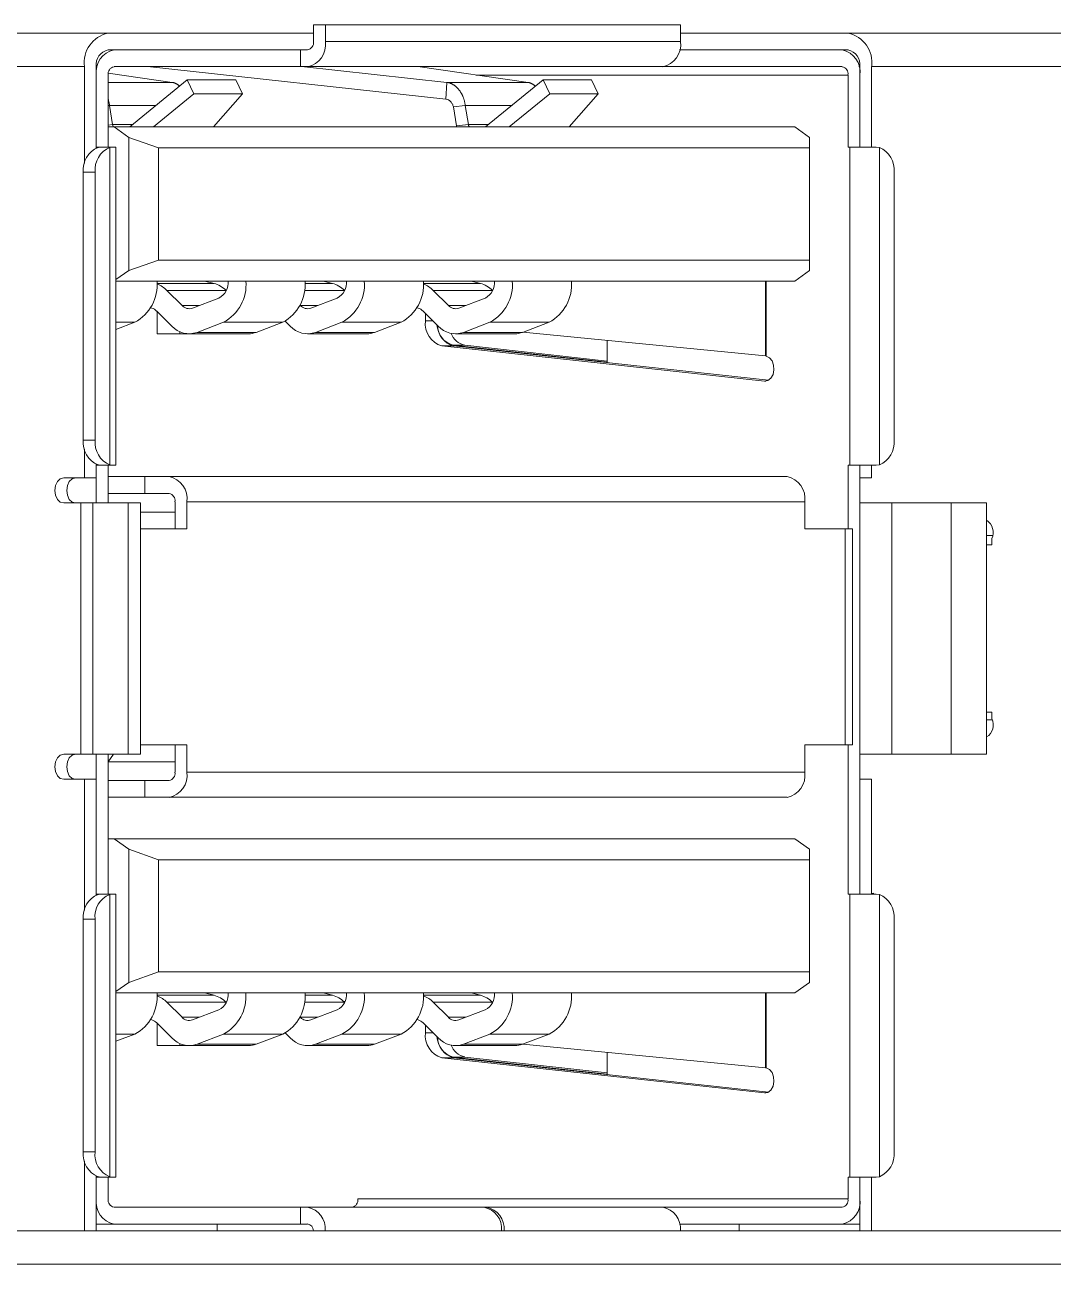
# Model space of a CAD drawing. Header units: millimetres. Extents: x -489 to 1607, y 116 to 1738.
# Drawn here: x -148.4 to -136.11, y 1544.22 to 1559.02 of the extents above; entities that cross this region are included whole.
import ezdxf

# ---------------------------------------------------------------- set-up
doc = ezdxf.new("R2010")
doc.units = ezdxf.units.MM

msp = doc.modelspace()

# ---------------------------------------------------------------- linework, layer by layer
at = {"color": 7, "linetype": 'Continuous', "lineweight": 15}
for p, q in [((-158.629, 1558.924), (-147.4, 1558.924)), ((-144.947, 1558.924), (-147.4, 1558.924)), ((-144.947, 1559.024), (-144.947, 1558.824)), ((-144.947, 1559.024), (-144.805, 1559.024)), ((-144.805, 1559.024), (-140.562, 1559.024)), ((-144.805, 1559.024), (-144.805, 1558.824)), ((-140.562, 1558.824), (-140.562, 1559.024)), ((-138.561, 1558.924), (-140.562, 1558.924)), ((-138.561, 1558.924), (-134.955, 1558.924)), ((-140.562, 1558.824), (-144.805, 1558.824)), ((-147.4, 1558.724), (-145.102, 1558.724)), ((-145.102, 1558.724), (-147.329, 1558.724)), ((-145.102, 1558.524), (-145.102, 1558.724)), ((-145.017, 1558.724), (-145.102, 1558.724)), ((-140.575, 1558.724), (-138.561, 1558.724)), ((-138.632, 1558.724), (-140.575, 1558.724)), ((-147.683, 1558.524), (-158.912, 1558.524)), ((-147.683, 1558.524), (-147.683, 1557.372)), ((-147.542, 1557.553), (-147.542, 1558.524)), ((-147.399, 1558.445), (-146.634, 1558.335)), ((-147.329, 1558.524), (-145.102, 1558.524)), ((-146.93, 1558.524), (-146.938, 1558.524)), ((-143.367, 1558.136), (-146.93, 1558.524)), ((-146.93, 1558.524), (-146.93, 1558.524)), ((-145.102, 1558.524), (-145.017, 1558.524)), ((-143.354, 1558.335), (-145.089, 1558.524)), ((-140.775, 1558.524), (-145.017, 1558.524)), ((-143.699, 1558.524), (-142.384, 1558.335)), ((-140.775, 1558.524), (-138.632, 1558.524)), ((-138.42, 1558.524), (-138.42, 1557.564)), ((-138.279, 1558.524), (-138.279, 1557.564)), ((-147.542, 1558.424), (-147.542, 1557.564)), ((-147.4, 1558.424), (-147.4, 1557.564)), ((-146.454, 1558.366), (-147.141, 1557.804)), ((-146.454, 1558.366), (-146.375, 1558.2)), ((-145.874, 1558.366), (-146.454, 1558.366)), ((-145.795, 1558.2), (-145.874, 1558.366)), ((-143.354, 1558.335), (-143.367, 1558.136)), ((-142.384, 1558.335), (-143.354, 1558.335)), ((-142.205, 1558.366), (-142.891, 1557.804)), ((-142.205, 1558.366), (-142.125, 1558.2)), ((-141.625, 1558.366), (-142.205, 1558.366)), ((-141.546, 1558.2), (-141.625, 1558.366)), ((-138.561, 1557.564), (-138.561, 1558.424)), ((-138.42, 1557.564), (-138.42, 1558.424)), ((-146.375, 1558.2), (-146.859, 1557.804)), ((-145.795, 1558.2), (-146.375, 1558.2)), ((-146.142, 1557.804), (-145.795, 1558.2)), ((-142.125, 1558.2), (-142.609, 1557.804)), ((-141.546, 1558.2), (-142.125, 1558.2)), ((-141.892, 1557.804), (-141.546, 1558.2)), ((-147.383, 1558.062), (-147.4, 1558.06)), ((-147.347, 1557.834), (-147.383, 1558.062)), ((-143.134, 1558.062), (-143.275, 1558.044)), ((-143.238, 1557.816), (-143.275, 1558.044)), ((-143.097, 1557.834), (-143.134, 1558.062)), ((-147.347, 1557.834), (-147.4, 1557.827)), ((-147.4, 1557.804), (-147.329, 1557.804)), ((-147.329, 1557.804), (-147.153, 1557.679)), ((-139.198, 1557.804), (-147.329, 1557.804)), ((-143.097, 1557.834), (-143.238, 1557.816)), ((-143.238, 1557.816), (-143.236, 1557.804)), ((-139.021, 1557.679), (-139.198, 1557.804)), ((-147.542, 1557.564), (-147.52, 1557.564)), ((-147.52, 1557.564), (-147.347, 1557.564)), ((-147.379, 1557.56), (-147.347, 1557.564)), ((-147.379, 1557.56), (-147.379, 1553.768)), ((-147.306, 1557.564), (-147.347, 1557.564)), ((-147.306, 1553.764), (-147.306, 1557.564)), ((-146.799, 1557.554), (-147.153, 1557.679)), ((-147.153, 1557.679), (-147.153, 1556.089)), ((-146.799, 1557.554), (-139.021, 1557.554)), ((-146.799, 1557.554), (-146.799, 1556.214)), ((-139.021, 1557.554), (-139.021, 1557.679)), ((-139.021, 1557.554), (-139.021, 1556.214)), ((-138.561, 1557.564), (-138.54, 1557.564)), ((-138.54, 1553.764), (-138.54, 1557.564)), ((-138.226, 1557.564), (-138.54, 1557.564)), ((-138.226, 1557.564), (-138.187, 1557.56)), ((-138.187, 1553.768), (-138.187, 1557.56)), ((-147.556, 1557.264), (-147.697, 1557.264)), ((-147.697, 1557.264), (-147.697, 1554.064)), ((-147.556, 1557.264), (-147.556, 1554.064)), ((-138.01, 1554.064), (-138.01, 1557.264)), ((-147.153, 1556.089), (-147.306, 1555.981)), ((-146.799, 1556.214), (-147.153, 1556.089)), ((-139.021, 1556.214), (-146.799, 1556.214)), ((-139.198, 1555.964), (-139.021, 1556.089)), ((-139.021, 1556.214), (-139.021, 1556.089)), ((-147.306, 1555.964), (-139.198, 1555.964)), ((-146.135, 1555.936), (-146.247, 1555.964)), ((-144.721, 1555.936), (-144.832, 1555.964)), ((-142.953, 1555.936), (-143.065, 1555.964)), ((-146.698, 1555.852), (-146.517, 1555.672)), ((-146.698, 1555.852), (-145.991, 1555.852)), ((-145.99, 1555.85), (-145.991, 1555.852)), ((-144.572, 1555.859), (-144.589, 1555.863)), ((-144.576, 1555.85), (-144.577, 1555.852)), ((-143.516, 1555.852), (-143.335, 1555.672)), ((-143.516, 1555.852), (-142.809, 1555.852)), ((-142.808, 1555.85), (-142.809, 1555.852)), ((-146.879, 1555.641), (-146.894, 1555.645)), ((-146.393, 1555.641), (-146.076, 1555.761)), ((-145.109, 1555.678), (-145.102, 1555.672)), ((-144.979, 1555.641), (-144.662, 1555.761)), ((-143.697, 1555.641), (-143.712, 1555.645)), ((-143.211, 1555.641), (-142.894, 1555.761)), ((-146.638, 1555.426), (-146.82, 1555.606)), ((-146.813, 1555.599), (-146.813, 1555.334)), ((-145.224, 1555.426), (-145.284, 1555.485)), ((-143.456, 1555.426), (-143.638, 1555.606)), ((-143.61, 1555.488), (-143.61, 1555.578)), ((-147.082, 1555.471), (-147.306, 1555.387)), ((-146.813, 1555.334), (-145.908, 1555.334)), ((-146.545, 1555.334), (-146.545, 1555.36)), ((-146.431, 1555.334), (-145.724, 1555.334)), ((-146.021, 1555.471), (-146.338, 1555.351)), ((-145.631, 1555.351), (-146.338, 1555.351)), ((-146.021, 1555.471), (-145.314, 1555.471)), ((-145.631, 1555.351), (-145.314, 1555.471)), ((-145.017, 1555.334), (-144.31, 1555.334)), ((-144.607, 1555.471), (-144.924, 1555.351)), ((-144.217, 1555.351), (-144.924, 1555.351)), ((-144.607, 1555.471), (-143.9, 1555.471)), ((-144.217, 1555.351), (-143.9, 1555.471)), ((-143.249, 1555.334), (-142.542, 1555.334)), ((-142.839, 1555.471), (-143.156, 1555.351)), ((-142.449, 1555.351), (-143.156, 1555.351)), ((-142.839, 1555.471), (-142.132, 1555.471)), ((-142.449, 1555.351), (-142.132, 1555.471)), ((-142.446, 1555.353), (-139.548, 1555.069)), ((-139.559, 1554.769), (-143.414, 1555.189)), ((-143.273, 1555.189), (-143.414, 1555.189)), ((-141.439, 1554.994), (-143.28, 1555.198)), ((-143.28, 1555.198), (-143.139, 1555.198)), ((-139.512, 1554.779), (-143.273, 1555.189)), ((-143.139, 1555.198), (-141.439, 1555.009)), ((-141.439, 1555.254), (-141.439, 1554.994)), ((-139.541, 1555.068), (-139.548, 1555.069)), ((-147.697, 1554.064), (-147.556, 1554.064)), ((-147.683, 1553.956), (-147.683, 1553.614)), ((-147.542, 1553.614), (-147.542, 1553.775)), ((-147.542, 1553.764), (-147.542, 1553.314)), ((-147.52, 1553.764), (-147.542, 1553.764)), ((-147.347, 1553.764), (-147.52, 1553.764)), ((-147.4, 1553.764), (-147.4, 1553.314)), ((-147.379, 1553.768), (-147.347, 1553.764)), ((-147.306, 1553.764), (-147.347, 1553.764)), ((-138.561, 1553.004), (-138.561, 1553.764)), ((-138.561, 1553.764), (-138.54, 1553.764)), ((-138.226, 1553.764), (-138.54, 1553.764)), ((-138.42, 1553.764), (-138.42, 1553.614)), ((-138.42, 1548.644), (-138.42, 1553.764)), ((-138.279, 1553.764), (-138.279, 1553.614)), ((-138.226, 1553.764), (-138.187, 1553.768)), ((-147.683, 1553.614), (-147.931, 1553.614)), ((-147.683, 1553.614), (-147.542, 1553.614)), ((-146.962, 1553.629), (-147.4, 1553.629)), ((-146.962, 1553.629), (-146.962, 1553.429)), ((-146.672, 1553.629), (-146.962, 1553.629)), ((-139.29, 1553.629), (-146.672, 1553.629)), ((-138.279, 1553.614), (-138.42, 1553.614)), ((-146.962, 1553.429), (-147.4, 1553.429)), ((-146.672, 1553.429), (-146.962, 1553.429)), ((-147.725, 1553.314), (-147.931, 1553.314)), ((-147.584, 1553.314), (-147.725, 1553.314)), ((-147.725, 1553.314), (-147.725, 1550.313)), ((-147.584, 1553.314), (-147.584, 1550.313)), ((-147.16, 1553.314), (-147.584, 1553.314)), ((-147.16, 1553.314), (-147.16, 1550.313)), ((-147.16, 1553.314), (-147.013, 1553.314)), ((-147.013, 1550.313), (-147.013, 1553.314)), ((-146.601, 1553.004), (-146.601, 1553.329)), ((-146.46, 1553.004), (-146.46, 1553.329)), ((-146.46, 1553.329), (-139.078, 1553.329)), ((-139.078, 1553.329), (-139.078, 1553.004)), ((-138.42, 1553.314), (-138.038, 1553.314)), ((-138.038, 1553.314), (-138.038, 1550.313)), ((-137.331, 1553.314), (-138.038, 1553.314)), ((-137.331, 1550.313), (-137.331, 1553.314)), ((-136.907, 1553.314), (-137.331, 1553.314)), ((-136.907, 1553.314), (-136.907, 1550.313)), ((-146.601, 1553.204), (-147.013, 1553.204)), ((-146.46, 1553.004), (-147.013, 1553.004)), ((-139.078, 1553.004), (-138.597, 1553.004)), ((-138.597, 1553.004), (-138.597, 1550.424)), ((-138.597, 1553.004), (-138.509, 1553.004)), ((-138.509, 1550.424), (-138.509, 1553.004)), ((-136.833, 1552.924), (-136.907, 1552.924)), ((-136.843, 1552.888), (-136.843, 1552.814)), ((-136.907, 1552.814), (-136.843, 1552.814)), ((-136.843, 1550.814), (-136.907, 1550.814)), ((-136.843, 1550.814), (-136.843, 1550.739)), ((-136.907, 1550.724), (-136.838, 1550.724)), ((-147.931, 1550.313), (-147.725, 1550.313)), ((-147.725, 1550.313), (-147.584, 1550.313)), ((-147.16, 1550.313), (-147.584, 1550.313)), ((-147.542, 1550.313), (-147.542, 1548.644)), ((-147.337, 1550.313), (-147.4, 1550.224)), ((-147.4, 1550.313), (-147.4, 1548.644)), ((-147.16, 1550.313), (-147.013, 1550.313)), ((-147.013, 1550.424), (-146.46, 1550.424)), ((-146.601, 1550.099), (-146.601, 1550.424)), ((-146.46, 1550.099), (-146.46, 1550.424)), ((-138.597, 1550.424), (-139.078, 1550.424)), ((-139.078, 1550.424), (-139.078, 1550.099)), ((-138.509, 1550.424), (-138.597, 1550.424)), ((-138.561, 1548.644), (-138.561, 1550.424)), ((-138.038, 1550.313), (-138.42, 1550.313)), ((-138.038, 1550.313), (-137.331, 1550.313)), ((-137.331, 1550.313), (-136.907, 1550.313)), ((-147.4, 1550.224), (-146.601, 1550.224)), ((-147.683, 1550.014), (-147.931, 1550.014)), ((-147.683, 1548.452), (-147.683, 1550.014)), ((-147.683, 1550.014), (-147.542, 1550.014)), ((-147.542, 1548.633), (-147.542, 1550.014)), ((-139.078, 1550.099), (-146.46, 1550.099)), ((-138.42, 1550.014), (-138.42, 1548.644)), ((-138.279, 1550.014), (-138.42, 1550.014)), ((-138.279, 1550.014), (-138.279, 1548.644)), ((-147.4, 1549.999), (-146.962, 1549.999)), ((-146.962, 1549.999), (-146.962, 1549.799)), ((-146.962, 1549.999), (-146.672, 1549.999)), ((-147.4, 1549.799), (-146.962, 1549.799)), ((-146.962, 1549.799), (-146.672, 1549.799)), ((-146.672, 1549.799), (-139.29, 1549.799)), ((-147.4, 1549.304), (-147.329, 1549.304)), ((-147.329, 1549.304), (-147.153, 1549.179)), ((-139.198, 1549.304), (-147.329, 1549.304)), ((-139.021, 1549.179), (-139.198, 1549.304)), ((-146.799, 1549.054), (-147.153, 1549.179)), ((-147.153, 1549.179), (-147.153, 1547.589)), ((-139.021, 1549.054), (-139.021, 1549.179)), ((-146.799, 1549.054), (-139.021, 1549.054)), ((-146.799, 1549.054), (-146.799, 1547.714)), ((-139.021, 1549.054), (-139.021, 1547.714)), ((-147.542, 1548.644), (-147.52, 1548.644)), ((-147.52, 1548.644), (-147.347, 1548.644)), ((-147.347, 1548.644), (-147.379, 1548.64)), ((-147.379, 1548.64), (-147.379, 1545.268)), ((-147.347, 1548.644), (-147.306, 1548.644)), ((-147.306, 1545.264), (-147.306, 1548.644)), ((-138.54, 1548.644), (-138.561, 1548.644)), ((-138.54, 1545.264), (-138.54, 1548.644)), ((-138.54, 1548.644), (-138.226, 1548.644)), ((-138.279, 1548.651), (-138.257, 1548.654)), ((-138.257, 1548.654), (-138.257, 1548.644)), ((-138.187, 1548.64), (-138.226, 1548.644)), ((-138.187, 1545.268), (-138.187, 1548.64)), ((-147.697, 1548.344), (-147.556, 1548.344)), ((-147.697, 1548.344), (-147.697, 1545.564)), ((-147.556, 1548.344), (-147.556, 1545.564)), ((-138.01, 1545.564), (-138.01, 1548.344)), ((-146.799, 1547.714), (-147.153, 1547.589)), ((-139.021, 1547.714), (-146.799, 1547.714)), ((-139.021, 1547.714), (-139.021, 1547.589)), ((-147.153, 1547.589), (-147.306, 1547.481)), ((-139.198, 1547.464), (-139.021, 1547.589)), ((-147.306, 1547.464), (-139.198, 1547.464)), ((-146.698, 1547.352), (-146.517, 1547.172)), ((-146.698, 1547.352), (-145.991, 1547.352)), ((-146.135, 1547.436), (-146.247, 1547.464)), ((-145.99, 1547.35), (-145.991, 1547.352)), ((-144.721, 1547.436), (-144.832, 1547.464)), ((-144.572, 1547.359), (-144.589, 1547.363)), ((-144.576, 1547.35), (-144.577, 1547.352)), ((-143.516, 1547.352), (-143.335, 1547.172)), ((-143.516, 1547.352), (-142.809, 1547.352)), ((-142.953, 1547.436), (-143.065, 1547.464)), ((-142.808, 1547.35), (-142.809, 1547.352)), ((-146.393, 1547.141), (-146.076, 1547.261)), ((-144.979, 1547.141), (-144.662, 1547.261)), ((-143.211, 1547.141), (-142.894, 1547.261)), ((-146.879, 1547.141), (-146.894, 1547.145)), ((-146.638, 1546.926), (-146.82, 1547.106)), ((-146.813, 1547.099), (-146.813, 1546.834)), ((-145.109, 1547.178), (-145.102, 1547.172)), ((-143.697, 1547.141), (-143.712, 1547.145)), ((-143.456, 1546.926), (-143.638, 1547.106)), ((-143.61, 1546.988), (-143.61, 1547.078)), ((-147.306, 1546.887), (-147.082, 1546.971)), ((-146.021, 1546.971), (-146.338, 1546.851)), ((-146.021, 1546.971), (-145.314, 1546.971)), ((-145.631, 1546.851), (-145.314, 1546.971)), ((-145.224, 1546.926), (-145.284, 1546.985)), ((-144.607, 1546.971), (-144.924, 1546.851)), ((-144.607, 1546.971), (-143.9, 1546.971)), ((-144.217, 1546.851), (-143.9, 1546.971)), ((-142.839, 1546.971), (-143.156, 1546.851)), ((-142.839, 1546.971), (-142.132, 1546.971)), ((-142.449, 1546.851), (-142.132, 1546.971)), ((-146.813, 1546.834), (-145.908, 1546.834)), ((-146.545, 1546.834), (-146.545, 1546.86)), ((-146.431, 1546.834), (-145.724, 1546.834)), ((-145.631, 1546.851), (-146.338, 1546.851)), ((-145.017, 1546.834), (-144.31, 1546.834)), ((-144.217, 1546.851), (-144.924, 1546.851)), ((-143.249, 1546.834), (-142.542, 1546.834)), ((-142.449, 1546.851), (-143.156, 1546.851)), ((-142.446, 1546.852), (-139.548, 1546.569)), ((-141.439, 1546.754), (-141.439, 1546.494)), ((-139.559, 1546.269), (-143.414, 1546.689)), ((-143.273, 1546.689), (-143.414, 1546.689)), ((-141.439, 1546.494), (-143.28, 1546.698)), ((-143.28, 1546.698), (-143.139, 1546.698)), ((-139.512, 1546.279), (-143.273, 1546.689)), ((-143.139, 1546.698), (-141.439, 1546.509)), ((-139.541, 1546.568), (-139.548, 1546.569)), ((-147.697, 1545.564), (-147.556, 1545.564)), ((-147.683, 1544.624), (-147.683, 1545.456)), ((-147.542, 1544.624), (-147.542, 1545.275)), ((-147.542, 1545.264), (-147.542, 1545.004)), ((-147.52, 1545.264), (-147.542, 1545.264)), ((-147.347, 1545.264), (-147.52, 1545.264)), ((-147.4, 1545.004), (-147.4, 1545.264)), ((-147.379, 1545.268), (-147.347, 1545.264)), ((-147.306, 1545.264), (-147.347, 1545.264)), ((-138.561, 1545.264), (-138.561, 1545.004)), ((-138.561, 1545.264), (-138.54, 1545.264)), ((-138.226, 1545.264), (-138.54, 1545.264)), ((-138.42, 1545.264), (-138.42, 1544.624)), ((-138.42, 1545.004), (-138.42, 1545.264)), ((-138.279, 1545.264), (-138.279, 1544.624)), ((-138.226, 1545.264), (-138.187, 1545.268)), ((-144.416, 1545.004), (-138.561, 1545.004)), ((-147.329, 1544.904), (-145.102, 1544.904)), ((-145.102, 1544.904), (-145.102, 1544.704)), ((-145.102, 1544.904), (-145.017, 1544.904)), ((-145.017, 1544.904), (-142.91, 1544.904)), ((-142.91, 1544.904), (-142.882, 1544.904)), ((-142.882, 1544.904), (-140.775, 1544.904)), ((-140.775, 1544.904), (-138.632, 1544.904)), ((-147.542, 1544.704), (-147.542, 1544.624)), ((-147.542, 1544.704), (-146.099, 1544.704)), ((-147.329, 1544.704), (-145.102, 1544.704)), ((-146.099, 1544.624), (-146.099, 1544.704)), ((-145.102, 1544.704), (-145.017, 1544.704)), ((-140.575, 1544.704), (-138.632, 1544.704)), ((-139.862, 1544.704), (-139.862, 1544.624)), ((-139.862, 1544.704), (-138.42, 1544.704)), ((-138.42, 1544.624), (-138.42, 1544.704)), ((-219.506, 1544.624), (-55.883, 1544.624))]:
    msp.add_line(p, q, dxfattribs=at)
at = {"color": 8, "linetype": 'Continuous', "lineweight": 15}
for p, q in [((-138.432, 1558.524), (-138.42, 1558.524)), ((-135.238, 1558.524), (-138.279, 1558.524)), ((-146.634, 1558.335), (-147.4, 1558.335)), ((-138.561, 1558.424), (-143.002, 1558.424)), ((-147.383, 1558.062), (-146.825, 1558.062)), ((-143.134, 1558.062), (-142.576, 1558.062)), ((-147.104, 1557.834), (-147.347, 1557.834)), ((-142.855, 1557.834), (-143.097, 1557.834)), ((-147.52, 1557.564), (-147.52, 1557.56)), ((-146.135, 1555.936), (-146.815, 1555.936)), ((-144.721, 1555.936), (-145.048, 1555.936)), ((-142.953, 1555.936), (-143.633, 1555.936)), ((-139.548, 1555.069), (-139.548, 1555.964)), ((-139.539, 1555.964), (-139.539, 1555.067)), ((-145.056, 1555.852), (-144.577, 1555.852)), ((-146.517, 1555.672), (-146.312, 1555.672)), ((-145.102, 1555.672), (-144.897, 1555.672)), ((-143.13, 1555.672), (-143.335, 1555.672)), ((-143.519, 1555.488), (-143.61, 1555.488)), ((-147.306, 1555.471), (-147.082, 1555.471)), ((-139.543, 1554.769), (-139.559, 1554.769)), ((-147.52, 1553.768), (-147.52, 1553.764)), ((-147.52, 1548.644), (-147.52, 1548.64)), ((-146.135, 1547.436), (-146.815, 1547.436)), ((-145.056, 1547.352), (-144.577, 1547.352)), ((-144.721, 1547.436), (-145.048, 1547.436)), ((-142.953, 1547.436), (-143.633, 1547.436)), ((-139.548, 1546.569), (-139.548, 1547.464)), ((-139.539, 1547.464), (-139.539, 1546.567)), ((-146.312, 1547.172), (-146.517, 1547.172)), ((-144.897, 1547.172), (-145.102, 1547.172)), ((-143.13, 1547.172), (-143.335, 1547.172)), ((-147.306, 1546.971), (-147.082, 1546.971)), ((-143.519, 1546.988), (-143.61, 1546.988)), ((-139.543, 1546.269), (-139.559, 1546.269)), ((-147.52, 1545.268), (-147.52, 1545.264)), ((-55.883, 1544.224), (-219.506, 1544.224))]:
    msp.add_line(p, q, dxfattribs=at)
at = {"color": 7, "linetype": 'Continuous', "lineweight": 15, "flags": 128}
for points in [[(-139.539, 1555.067), (-139.5, 1555.049), (-139.469, 1555.012), (-139.45, 1554.961), (-139.446, 1554.904), (-139.457, 1554.848), (-139.483, 1554.803), (-139.519, 1554.775), (-139.559, 1554.769)], [(-147.931, 1553.314), (-147.971, 1553.325), (-148.006, 1553.357), (-148.029, 1553.406), (-148.037, 1553.464), (-148.029, 1553.521), (-148.006, 1553.57), (-147.971, 1553.602), (-147.931, 1553.614)], [(-147.789, 1553.314), (-147.83, 1553.325), (-147.864, 1553.357), (-147.887, 1553.406), (-147.895, 1553.464), (-147.887, 1553.521), (-147.864, 1553.57), (-147.83, 1553.602), (-147.789, 1553.614)], [(-147.931, 1550.014), (-147.971, 1550.025), (-148.006, 1550.057), (-148.029, 1550.106), (-148.037, 1550.164), (-148.029, 1550.221), (-148.006, 1550.27), (-147.971, 1550.302), (-147.931, 1550.313)], [(-147.789, 1550.014), (-147.83, 1550.025), (-147.864, 1550.057), (-147.887, 1550.106), (-147.895, 1550.164), (-147.887, 1550.221), (-147.864, 1550.27), (-147.83, 1550.302), (-147.789, 1550.313)], [(-139.539, 1546.567), (-139.5, 1546.549), (-139.469, 1546.512), (-139.45, 1546.461), (-139.446, 1546.404), (-139.457, 1546.348), (-139.483, 1546.303), (-139.519, 1546.275), (-139.559, 1546.269)]]:
    msp.add_lwpolyline(points, dxfattribs=at)
at = {"color": 7, "linetype": 'Continuous', "lineweight": 15}
for centre, radius, start, end in [((-147.329, 1558.574), 0.357, 101.4244, 188.0513), ((-138.632, 1558.574), 0.357, 351.9531, 78.5769), ((-145.035, 1558.811), 0.0893, 281.4368, 8.0583), ((-145.07, 1558.786), 0.268, 281.4203, 8.049), ((-140.828, 1558.786), 0.268, 281.4203, 8.049), ((-147.276, 1558.461), 0.268, 101.4203, 188.049), ((-147.365, 1558.549), 0.178, 101.4031, 188.0646), ((-138.685, 1558.461), 0.268, 351.951, 78.5797), ((-138.597, 1558.549), 0.179, 351.9495, 78.5942), ((-147.312, 1558.436), 0.0893, 101.4546, 188.0177), ((-138.65, 1558.436), 0.0893, 351.9541, 78.5508), ((-147.41, 1557.293), 0.288, 112.4525, 185.8103), ((-147.269, 1557.293), 0.288, 112.4525, 185.8103), ((-138.297, 1557.293), 0.288, 354.1762, 67.5609), ((-147.325, 1555.922), 0.512, 298.3097, 4.7281), ((-146.931, 1555.621), 0.328, 44.6495, 69.1938), ((-146.217, 1555.632), 0.315, 44.2418, 75.0115), ((-146.176, 1555.947), 0.211, 298.2991, 4.7315), ((-146.264, 1555.922), 0.512, 298.3022, 4.7302), ((-145.557, 1555.922), 0.512, 298.3107, 4.7217), ((-144.803, 1555.632), 0.315, 44.2418, 75.0115), ((-144.762, 1555.947), 0.211, 298.2913, 4.7393), ((-144.85, 1555.922), 0.512, 298.3097, 4.7281), ((-144.143, 1555.922), 0.512, 298.3054, 4.727), ((-143.749, 1555.621), 0.328, 44.6423, 69.3294), ((-143.035, 1555.632), 0.315, 44.2557, 75.008), ((-142.994, 1555.947), 0.211, 298.3194, 4.7113), ((-143.082, 1555.922), 0.512, 298.3107, 4.7217), ((-142.375, 1555.922), 0.512, 298.3097, 4.7281), ((-146.913, 1555.516), 0.129, 44.2121, 75.043), ((-146.432, 1555.749), 0.115, 222.2925, 289.7065), ((-145.018, 1555.749), 0.115, 222.2961, 289.703), ((-143.731, 1555.516), 0.129, 44.2057, 75.0243), ((-143.25, 1555.749), 0.115, 222.3014, 289.7042), ((-143.335, 1555.454), 0.277, 173.0121, 253.4169), ((-146.432, 1555.614), 0.279, 222.3383, 289.6562), ((-145.725, 1555.595), 0.261, 270.0504, 291.0033), ((-145.018, 1555.614), 0.279, 222.3398, 289.6547), ((-144.31, 1555.595), 0.261, 270.0504, 291.0033), ((-143.208, 1555.452), 0.264, 182.2927, 254.1988), ((-143.201, 1555.443), 0.265, 181.7454, 254.2391), ((-143.25, 1555.614), 0.279, 222.3361, 289.6557), ((-143.093, 1555.417), 0.224, 200.3206, 258.1274), ((-142.543, 1555.595), 0.261, 270.0504, 291.0033), ((-147.41, 1554.035), 0.288, 174.1897, 247.5475), ((-147.269, 1554.035), 0.288, 174.1897, 247.5475), ((-138.297, 1554.035), 0.288, 292.4391, 5.8238), ((-146.725, 1553.366), 0.268, 351.951, 78.5797), ((-139.343, 1553.366), 0.268, 351.951, 78.5797), ((-146.69, 1553.341), 0.0893, 351.9328, 78.5721), ((-137.001, 1552.962), 0.174, 335.0119, 57.2564), ((-136.992, 1550.663), 0.167, 300.8032, 26.9202), ((-146.69, 1550.086), 0.0893, 281.4279, 8.0672), ((-146.725, 1550.061), 0.268, 281.4203, 8.049), ((-139.343, 1550.061), 0.268, 281.4203, 8.049), ((-147.41, 1548.373), 0.289, 112.4654, 185.8076), ((-147.269, 1548.373), 0.289, 112.4654, 185.8076), ((-138.297, 1548.373), 0.288, 354.1789, 67.5481), ((-147.325, 1547.422), 0.512, 298.2997, 4.7381), ((-146.931, 1547.121), 0.328, 44.6546, 69.3304), ((-146.217, 1547.132), 0.315, 44.2447, 75.0438), ((-146.176, 1547.447), 0.21, 298.2749, 4.7558), ((-146.264, 1547.422), 0.511, 298.2922, 4.7402), ((-145.557, 1547.422), 0.512, 298.3007, 4.7317), ((-144.802, 1547.132), 0.315, 44.2447, 75.0438), ((-144.762, 1547.446), 0.21, 298.2671, 4.7636), ((-144.85, 1547.422), 0.512, 298.2997, 4.7381), ((-144.143, 1547.422), 0.512, 298.2954, 4.737), ((-143.749, 1547.122), 0.328, 44.6372, 69.1928), ((-143.035, 1547.132), 0.315, 44.2586, 75.0403), ((-142.994, 1547.447), 0.211, 298.2951, 4.7355), ((-143.082, 1547.422), 0.512, 298.3007, 4.7317), ((-142.375, 1547.422), 0.512, 298.2997, 4.7381), ((-146.913, 1547.015), 0.13, 44.2903, 74.9647), ((-146.432, 1547.249), 0.115, 222.3289, 289.6182), ((-145.017, 1547.249), 0.115, 222.3325, 289.6146), ((-143.731, 1547.015), 0.13, 44.2837, 74.9462), ((-143.25, 1547.249), 0.115, 222.3377, 289.6158), ((-146.432, 1547.114), 0.279, 222.3078, 289.6866), ((-145.018, 1547.114), 0.279, 222.3093, 289.6851), ((-143.335, 1546.954), 0.277, 173.0095, 253.409), ((-143.208, 1546.952), 0.264, 182.2766, 254.2012), ((-143.201, 1546.943), 0.265, 181.7534, 254.2312), ((-143.25, 1547.114), 0.279, 222.3057, 289.6861), ((-145.725, 1547.095), 0.261, 270.0962, 291.0282), ((-144.311, 1547.095), 0.261, 270.0962, 291.0282), ((-143.092, 1546.919), 0.225, 200.591, 257.9115), ((-142.543, 1547.095), 0.261, 270.0962, 291.0282), ((-147.41, 1545.535), 0.289, 174.1924, 247.5346), ((-147.269, 1545.535), 0.289, 174.1924, 247.5346), ((-138.297, 1545.535), 0.288, 292.4519, 5.8211), ((-147.276, 1544.966), 0.268, 171.951, 258.5797), ((-147.312, 1544.992), 0.0893, 171.9823, 258.5454), ((-144.505, 1544.991), 0.0893, 281.4492, 8.0459), ((-138.65, 1544.991), 0.0893, 281.4492, 8.0459), ((-138.685, 1544.966), 0.268, 281.4203, 8.049), ((-145.068, 1544.646), 0.263, 355.2552, 78.9127), ((-142.961, 1544.646), 0.263, 355.2552, 78.9127), ((-142.932, 1544.646), 0.263, 355.2552, 78.9127), ((-140.825, 1544.646), 0.263, 355.2552, 78.9127), ((-145.032, 1544.621), 0.0846, 2.1458, 79.6131)]:
    msp.add_arc(centre, radius, start, end, dxfattribs=at)
for points, knots in [([(-146.547, 1558.289), (-146.549, 1558.291), (-146.554, 1558.296), (-146.561, 1558.302), (-146.568, 1558.308), (-146.576, 1558.313), (-146.583, 1558.318), (-146.591, 1558.322), (-146.599, 1558.326), (-146.607, 1558.329), (-146.616, 1558.332), (-146.625, 1558.334), (-146.631, 1558.335), (-146.634, 1558.335)], [0, 0, 0, 0, 0.078041, 0.168398, 0.258799, 0.349157, 0.439735, 0.530184, 0.620636, 0.710953, 0.801389, 0.900588, 1, 1, 1, 1]), ([(-143.354, 1558.335), (-143.348, 1558.334), (-143.338, 1558.333), (-143.324, 1558.329), (-143.315, 1558.326), (-143.305, 1558.323), (-143.295, 1558.319), (-143.286, 1558.314), (-143.277, 1558.309), (-143.267, 1558.303), (-143.258, 1558.297), (-143.25, 1558.29), (-143.241, 1558.283), (-143.233, 1558.275), (-143.225, 1558.267), (-143.217, 1558.258), (-143.21, 1558.249), (-143.202, 1558.24), (-143.195, 1558.23), (-143.189, 1558.22), (-143.182, 1558.209), (-143.176, 1558.199), (-143.171, 1558.188), (-143.165, 1558.176), (-143.16, 1558.165), (-143.156, 1558.153), (-143.151, 1558.14), (-143.148, 1558.128), (-143.144, 1558.116), (-143.141, 1558.103), (-143.138, 1558.09), (-143.136, 1558.076), (-143.134, 1558.067), (-143.134, 1558.062)], [0, 0, 0, 0, 0.062168, 0.093248, 0.124278, 0.155358, 0.186396, 0.217459, 0.248536, 0.279564, 0.310635, 0.341682, 0.372733, 0.403828, 0.434843, 0.465941, 0.49704, 0.528043, 0.559101, 0.590189, 0.621253, 0.652291, 0.68329, 0.714449, 0.745429, 0.776529, 0.807525, 0.838627, 0.869736, 0.900773, 0.931792, 0.965864, 1, 1, 1, 1]), ([(-142.298, 1558.289), (-142.3, 1558.291), (-142.304, 1558.296), (-142.311, 1558.302), (-142.318, 1558.308), (-142.326, 1558.313), (-142.334, 1558.318), (-142.342, 1558.322), (-142.35, 1558.326), (-142.358, 1558.329), (-142.366, 1558.332), (-142.375, 1558.334), (-142.381, 1558.335), (-142.384, 1558.335)], [0, 0, 0, 0, 0.078038, 0.168393, 0.258907, 0.349263, 0.439716, 0.5302, 0.620649, 0.711052, 0.801395, 0.900552, 1, 1, 1, 1]), ([(-147.4, 1558.137), (-147.399, 1558.134), (-147.397, 1558.127), (-147.394, 1558.116), (-147.391, 1558.103), (-147.388, 1558.09), (-147.385, 1558.076), (-147.384, 1558.067), (-147.383, 1558.062)], [0, 0, 0, 0, 0.123296, 0.292288, 0.460991, 0.629518, 0.81455, 1, 1, 1, 1]), ([(-143.275, 1558.044), (-143.278, 1558.056), (-143.286, 1558.079), (-143.308, 1558.108), (-143.335, 1558.129), (-143.356, 1558.134), (-143.367, 1558.136)], [0, 0, 0, 0, 0.250541, 0.501311, 0.751763, 1, 1, 1, 1]), ([(-147.336, 1557.804), (-147.337, 1557.805), (-147.342, 1557.814), (-147.345, 1557.825), (-147.347, 1557.834)], [0, 0, 0, 0, 0.148522, 1, 1, 1, 1]), ([(-143.086, 1557.804), (-143.087, 1557.805), (-143.092, 1557.814), (-143.095, 1557.825), (-143.097, 1557.834)], [0, 0, 0, 0, 0.148946, 1, 1, 1, 1]), ([(-147.52, 1557.564), (-147.517, 1557.564), (-147.51, 1557.564), (-147.505, 1557.564), (-147.506, 1557.563), (-147.512, 1557.562), (-147.518, 1557.56), (-147.52, 1557.56)], [0, 0, 0, 0, 0.214055, 0.428153, 0.641916, 0.854785, 1, 1, 1, 1]), ([(-139.539, 1555.067), (-139.539, 1555.067), (-139.54, 1555.067), (-139.54, 1555.068), (-139.541, 1555.068), (-139.541, 1555.068)], [0, 0, 0, 0, 0.499808, 0.745535, 1, 1, 1, 1]), ([(-147.52, 1553.768), (-147.517, 1553.767), (-147.51, 1553.766), (-147.505, 1553.764), (-147.506, 1553.764), (-147.512, 1553.764), (-147.518, 1553.764), (-147.52, 1553.764)], [0, 0, 0, 0, 0.213829, 0.427762, 0.640213, 0.85324, 1, 1, 1, 1]), ([(-147.52, 1548.644), (-147.517, 1548.644), (-147.51, 1548.644), (-147.505, 1548.644), (-147.506, 1548.643), (-147.512, 1548.642), (-147.518, 1548.64), (-147.52, 1548.64)], [0, 0, 0, 0, 0.214058, 0.428148, 0.641913, 0.854784, 1, 1, 1, 1]), ([(-139.539, 1546.567), (-139.539, 1546.567), (-139.54, 1546.567), (-139.54, 1546.568), (-139.541, 1546.568), (-139.541, 1546.568)], [0, 0, 0, 0, 0.5036, 0.749231, 1, 1, 1, 1]), ([(-147.52, 1545.268), (-147.517, 1545.267), (-147.51, 1545.266), (-147.505, 1545.264), (-147.506, 1545.264), (-147.512, 1545.264), (-147.518, 1545.264), (-147.52, 1545.264)], [0, 0, 0, 0, 0.213747, 0.427703, 0.640176, 0.853225, 1, 1, 1, 1])]:
    msp.add_open_spline(points, degree=3, knots=knots, dxfattribs=at)

doc.saveas('drawing.dxf')
